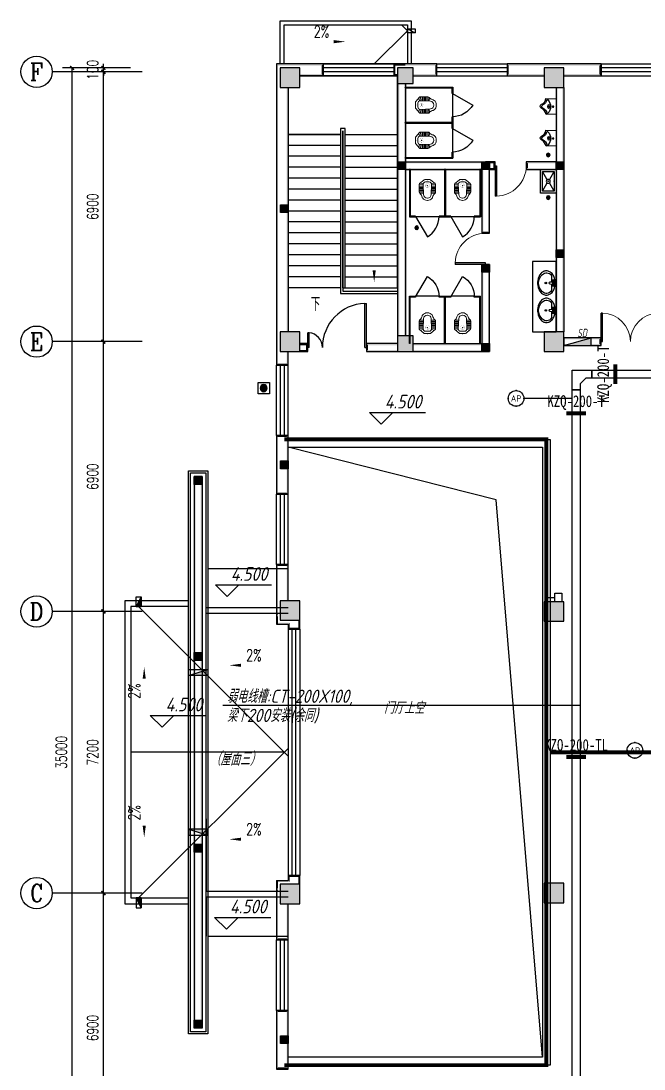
# Model space of a CAD drawing. Extents: x 1252172 to 1336272, y -987752 to -826269.
# Drawn here: x 1272596 to 1288528, y -965003 to -938203 of the extents above; entities that cross this region are included whole.
import ezdxf
from ezdxf.enums import TextEntityAlignment as Align

# ---------------------------------------------------------------- set-up
doc = ezdxf.new("R2010")
doc.units = 0
doc.header["$LTSCALE"] = 1000
doc.header["$PDSIZE"] = 50
doc.linetypes.add('DASH', pattern=[0.35, 0.25, -0.1])
for name, color, linetype in [('0-标注', 3, 'Continuous'), ('0-风口', 4, 'Continuous'), ('1-建筑底图', 8, 'Continuous'), ('AXIS_TEXT', 7, 'Continuous'), ('CABLETRAY_DIM', 3, 'Continuous'), ('CABLETRAY_PDS', 4, 'Continuous'), ('EQUIP-通讯', 3, 'Continuous'), ('gz', 6, 'Continuous'), ('LATRINE', 251, 'Continuous'), ('M-DIM_LEAD', 3, 'Continuous'), ('P-FLDR', 7, 'Continuous'), ('PUB_TEXT', 7, 'Continuous'), ('WINDOW', 5, 'Continuous'), ('WIRE-安防', 4, 'Continuous'), ('抗震支吊架', 2, 'Continuous'), ('防火分区', 255, 'Continuous')]:
    doc.layers.add(name, color=color, linetype=linetype)
doc.layers.add('LVTRY', color=251, linetype='Continuous', lineweight=9)
doc.styles.add('2SD', font='gbeitc.shx', dxfattribs={"width": 0.2, "bigfont": 'gbcbig.shx'})
doc.styles.add('_TCH_AXIS', font='COMPLEX', dxfattribs={"bigfont": 'GBCBIG'})
doc.styles.add('_TCH_DIM', font='SIMPLEX', dxfattribs={"bigfont": 'GBCBIG'})
doc.styles.add('_TEL_ATTDEF', font='GBENOR', dxfattribs={"width": 0.8, "height": 3, "bigfont": 'GBCBIG'})
doc.styles.add('_TEL_DIM', font='SIMPLEX', dxfattribs={"width": 0.8, "height": 3.5, "bigfont": 'HZTXT'})
doc.styles.add('A_DIM', font='SIMPLEX', dxfattribs={"width": 0.7, "bigfont": 'HZ'})
doc.styles.add('A_DIM_T3', font='SIMPLEX', dxfattribs={"width": 0.7, "bigfont": 'HZ'})
doc.styles.add('COMPLEX', font='COMPLEX')
doc.styles.add('kzcad', font='', dxfattribs={"width": 0.8})
doc.styles.get("Standard").update_dxf_attribs({"font": 'gbeitc.shx', "bigfont": 'gbcbig.shx'})
doc.styles.get('kzcad').set_extended_font_data('SimSun')
doc.linetypes.add('JIEDI', pattern='A,1.25,-0.25,0.25,-0.25,0.625,["/",Standard,S=0.6,R=0,X=0,Y=-0.3],0.625,-0.25,0.25,-0.25', length=4)
doc.dimstyles.new('_TCH_ARCH&&100', dxfattribs={"dimtxt": 280, "dimasz": 100, "dimexe": 250, "dimexo": 300, "dimgap": 135, "dimtad": 1, "dimdec": 0, "dimzin": 0, "dimdsep": 46, "dimtxsty": 'A_DIM_T3', "dimblk": 'ARCHTICK', "dimcen": 0.09, "dimclrt": 7, "dimazin": 2, "dimtfac": 1, "dimtdec": 0, "dimtix": 1, "dimtmove": 2, "dimatfit": 3, "dimfxl": 150, "dimtolj": 1, "dimtzin": 0, "dimarcsym": 0})

# ---------------------------------------------------------------- blocks, each defined once
blk = doc.blocks.new('$equip$00003217')
at = {"const_width": 0.05}
blk.add_lwpolyline([(0, 0.5, -1), (0, -0.5, -1), (0, 0.5, 0.021884)], format="xyb", dxfattribs=at)
blk.add_circle((0, 0), 0.5)
for p in [(-0.5, 0), (0, 0.5), (0.5, 0), (0, -0.5)]:
    blk.add_point(p)
at = {"color": 7, "style": '_TEL_ATTDEF'}
blk.add_attdef('$TEXT$', text='', height=0.4, dxfattribs=at).set_placement((0, 0), align=Align.MIDDLE_CENTER)
at = {"color": 7, "style": '_TEL_DIM', "flags": 1}
for tag in ['A', 'REMARK']:
    blk.add_attdef(tag, text='', height=0.00002, dxfattribs=at).set_placement((0, 0), align=Align.MIDDLE_CENTER)
blk = doc.blocks.new('$DorLib2D$00000228')
at = {"color": 0}
blk.add_line((0.5, 0), (0, 0.866), dxfattribs=at)
blk.add_arc((0.5, 0), 1, 120, 180, dxfattribs=at)
blk = doc.blocks.new('$lvtry$00000204')
at = {"color": 0}
for p, q in [((-109, -134, 0), (-210, -128, 0)), ((-107, -166, 0), (-210, -166, 0)), ((-106, -197, 0), (-210, -197, 0)), ((-104, -227, 0), (-210, -227, 0)), ((-103, -258, 0), (-210, -258, 0)), ((-106, -103, 0), (-182, -88, 0)), ((-109, -124, 0), (-97, -382, 0)), ((48, -60, 0), (-48, -60, 0)), ((97, -382, 0), (109, -124, 0)), ((103, -258, 0), (210, -258, 0)), ((104, -227, 0), (210, -227, 0)), ((106, -103, 0), (182, -88, 0)), ((106, -197, 0), (210, -197, 0)), ((107, -166, 0), (210, -166, 0)), ((109, -134, 0), (210, -128, 0)), ((-101, -289, 0), (-210, -289, 0)), ((-100, -320, 0), (-210, -320, 0)), ((-191, -354, 0), (-99, -345, 0)), ((-4, -470, 0), (4, -470, 0)), ((191, -354, 0), (99, -345, 0)), ((100, -320, 0), (210, -320, 0)), ((101, -289, 0), (210, -289, 0))]:
    blk.add_line(p, q, dxfattribs=at)
at = {"color": 0, "elevation": 0}
blk.add_lwpolyline([(184, -360, -0.046574), (191, -354, 0.248797), (210, -318), (210, -128, 0.218491), (198, -101), (90, -9, 0.179479), (67, 0), (-67, 0, 0.179479), (-90, -9), (-198, -101, 0.218491), (-210, -128), (-210, -318, 0.248797), (-191, -354, -0.046574), (-184, -360, -0.139709), (-135, -448, 0.12003), (-120, -477, 0.218108), (-4, -530), (4, -530, 0.218108), (120, -477, 0.12003), (135, -448, -0.139709)], format="xyb", close=True, dxfattribs=at)
at = {"color": 0, "const_width": 3, "elevation": 0}
blk.add_lwpolyline([(49, -153, 1), (-49, -153, 1)], format="xyb", close=True, dxfattribs=at)
at = {"color": 0}
for centre, radius, start, end in [((-48, -121, 0), 61, 90, 182.693), ((48, -121, 0), 61, 357.307, 90), ((-4, -377, 0), 92.8, 182.693, 270), ((4, -377, 0), 92.8, 270, 357.307)]:
    blk.add_arc(centre, radius, start, end, dxfattribs=at)
for p in [(0, 0), (0, -153, 0)]:
    blk.add_point(p, dxfattribs=at)
blk = doc.blocks.new('a es')
at = {"layer": 'LATRINE'}
for p, q in [((133985, -20934), (133985, -21094)), ((135195, -20934), (133985, -20934)), ((133985, -21094), (134005, -21094)), ((134005, -21094), (134005, -20954)), ((135195, -20954), (134005, -20954)), ((135195, -20954), (135195, -20934)), ((134005, -21694), (133985, -21694)), ((133985, -21694), (133985, -21854)), ((134005, -21834), (134005, -21694)), ((135195, -21854), (133985, -21854)), ((135195, -21834), (134005, -21834)), ((135195, -21854), (135195, -21834))]:
    blk.add_line(p, q, dxfattribs=at)
at = {"layer": 'WINDOW'}
blk.add_line((133985, -21694), (133985, -21094), dxfattribs=at)
at = {"layer": 'LVTRY', "yscale": -1, "rotation": 89.99999999999999}
blk.add_blockref('$lvtry$00000204', (134938, -21394, 0), dxfattribs=at)
at = {"layer": 'WINDOW', "xscale": 600, "yscale": 600, "zscale": 600, "rotation": 90}
blk.add_blockref('$DorLib2D$00000228', (133995, -21394), dxfattribs=at)
blk = doc.blocks.new('A$C2CDD3BEF')
at = {"layer": '防火分区'}
h = blk.add_hatch(color=6, dxfattribs=at)
h.dxf.hatch_style = 1
edge = h.paths.add_edge_path()
edge.add_arc((460, 446), 282, 0, 360)
at = {"layer": '防火分区', "color": 6}
blk.add_lwpolyline([(0, 0), (900, 0), (900, 900), (0, 900)], close=True, dxfattribs=at)
blk.add_circle((460, 446), 282, dxfattribs=at)
blk = doc.blocks.new('A$Cd2bfc5c2')
at = {"layer": '0-标注', "linetype": 'DASH', "const_width": 100}
for points in [[(0, -25400), (6700, -25400), (6700, -9400), (0, -9400)], [(20950, -16894), (23900, -16894)], [(6800, -17400), (9900, -17400)]]:
    blk.add_lwpolyline(points, dxfattribs=at)
at = {"layer": '0-风口'}
for points in [[(6921, -13335), (7101, -13335), (7101, -13550), (6921, -13550)], [(23685, -16650), (23685, -16470), (23900, -16470), (23900, -16650)], [(9685, -17156), (9685, -16976), (9900, -16976), (9900, -17156)]]:
    blk.add_lwpolyline(points, close=True, dxfattribs=at)
for points in [[(6706, -13443), (6920, -13443)], [(23793, -16864), (23793, -16651)], [(9793, -17371), (9793, -17157)]]:
    blk.add_lwpolyline(points, dxfattribs=at)
at = {"layer": 'M-DIM_LEAD', "const_width": 1.33}
for points in [[(7011, -13336, 1), (7010, -13335, 1)], [(23686, -16469, 1), (23685, -16470, 1)], [(9685, -16975, 1), (9686, -16976, 1)], [(23343, -16890, 1), (23344, -16890, 1)]]:
    blk.add_lwpolyline(points, format="xyb", close=True, dxfattribs=at)
blk = doc.blocks.new('20220110.20364567')
at = {"layer": 'gz', "ltscale": 0.5}
blk.add_lwpolyline([(4446445, 2233675), (4446645, 2233675), (4446645, 2233875), (4446445, 2233875)], close=True, dxfattribs=at)
blk.add_solid([(4446445, 2233875), (4446645, 2233875), (4446445, 2233675), (4446645, 2233675)], dxfattribs=at)
blk = doc.blocks.new('$TwtSys$00000141')
for p, q in [((-94, 8), (-10, 92)), ((-94, 8), (-10, 92)), ((-87, -35), (35, 87)), ((-87, -35), (35, 87)), ((-66, -66), (66, 66)), ((-66, -66), (66, 66)), ((-32, -87), (88, 33)), ((-32, -87), (88, 33)), ((11, -92), (92, -11)), ((11, -92), (92, -11))]:
    blk.add_line(p, q)
blk.add_circle((0, 0), 94)
blk.add_circle((0, 0), 94)
blk = doc.blocks.new('A$C110f4f7a')
at = {"layer": 'P-FLDR', "xscale": 0.5, "yscale": -0.5, "zscale": 0.5}
for p in [(6750, -2127), (6750, -3216), (3387, -3988)]:
    blk.add_blockref('$TwtSys$00000141', p, dxfattribs=at)
blk = doc.blocks.new('$TWTSYS$00000508')
for p, q in [((-0.5, 0.5), (-0.5, -0.5)), ((-0.5, -0.5), (0.5, 0.5)), ((0.5, 0.5), (-0.5, 0.5)), ((0.5, -0.5), (0.5, 0.5)), ((-0.5, -0.5), (0.5, -0.5))]:
    blk.add_line(p, q)
blk.add_solid([(0.5, -0.5), (0.5, 0.5), (-0.5, -0.5)])
at = {"layer": 'PUB_TEXT', "style": '2SD', "width": 0.2}
blk.add_text('SD', height=1.0579, dxfattribs=at).set_placement((-0.01, 0.584))
blk = doc.blocks.new('_ArchTick')
at = {"color": 0, "linetype": 'ByBlock', "const_width": 0.4}
blk.add_lwpolyline([(-0.5, -0.5), (0.5, 0.5)], dxfattribs=at)
blk = doc.blocks.new('*D217')
at = {"layer": '1-建筑底图', "color": 0, "lineweight": -2, "transparency": 16777216}
for p, q in [((1083066, -940010), (1081324, -940010)), ((1081574, -975010), (1081574, -940010)), ((1083066, -975010), (1081324, -975010))]:
    blk.add_line(p, q, dxfattribs=at)
at = {"layer": 'Defpoints', "color": 0}
for p in [(1081574, -940010), (1083366, -940010), (1083366, -975010)]:
    blk.add_point(p, dxfattribs=at)
at = {"layer": '1-建筑底图', "color": 0, "lineweight": -2, "transparency": 16777216, "xscale": 100, "yscale": 100, "zscale": 100}
for p, rotation in [((1081574, -940010), 90), ((1081574, -975010), 270)]:
    blk.add_blockref('_ArchTick', p, dxfattribs=dict(at, rotation=rotation))
at = {"layer": '1-建筑底图', "color": 7, "transparency": 16777216, "insert": (1081299, -957510), "char_height": 280, "attachment_point": 5, "rotation": 90, "style": 'A_DIM_T3'}
blk.add_mtext('\\A1;35000', dxfattribs=at)
blk = doc.blocks.new('*D220')
at = {"layer": '1-建筑底图', "color": 0, "lineweight": -2, "transparency": 16777216}
for p, q in [((1083066, -961110), (1082124, -961110)), ((1082374, -968010), (1082374, -961110)), ((1083066, -968010), (1082124, -968010))]:
    blk.add_line(p, q, dxfattribs=at)
at = {"layer": 'Defpoints', "color": 0}
for p in [(1082374, -961110), (1083366, -961110), (1083366, -968010)]:
    blk.add_point(p, dxfattribs=at)
at = {"layer": '1-建筑底图', "color": 0, "lineweight": -2, "transparency": 16777216, "xscale": 100, "yscale": 100, "zscale": 100}
for p, rotation in [((1082374, -961110), 90), ((1082374, -968010), 270)]:
    blk.add_blockref('_ArchTick', p, dxfattribs=dict(at, rotation=rotation))
at = {"layer": '1-建筑底图', "color": 7, "transparency": 16777216, "insert": (1082099, -964560), "char_height": 280, "attachment_point": 5, "rotation": 90, "style": 'A_DIM_T3'}
blk.add_mtext('\\A1;6900', dxfattribs=at)
blk = doc.blocks.new('*D221')
at = {"layer": '1-建筑底图', "color": 0, "lineweight": -2, "transparency": 16777216}
for p, q in [((1083066, -953910), (1082124, -953910)), ((1082374, -961110), (1082374, -953910)), ((1083066, -961110), (1082124, -961110))]:
    blk.add_line(p, q, dxfattribs=at)
at = {"layer": 'Defpoints', "color": 0}
for p in [(1082374, -953910), (1083366, -953910), (1083366, -961110)]:
    blk.add_point(p, dxfattribs=at)
at = {"layer": '1-建筑底图', "color": 0, "lineweight": -2, "transparency": 16777216, "xscale": 100, "yscale": 100, "zscale": 100}
for p, rotation in [((1082374, -953910), 90), ((1082374, -961110), 270)]:
    blk.add_blockref('_ArchTick', p, dxfattribs=dict(at, rotation=rotation))
at = {"layer": '1-建筑底图', "color": 7, "transparency": 16777216, "insert": (1082099, -957510), "char_height": 280, "attachment_point": 5, "rotation": 90, "style": 'A_DIM_T3'}
blk.add_mtext('\\A1;7200', dxfattribs=at)
blk = doc.blocks.new('*D222')
at = {"layer": '1-建筑底图', "color": 0, "lineweight": -2, "transparency": 16777216}
for p, q in [((1083066, -947010), (1082124, -947010)), ((1082374, -953910), (1082374, -947010)), ((1083066, -953910), (1082124, -953910))]:
    blk.add_line(p, q, dxfattribs=at)
at = {"layer": 'Defpoints', "color": 0}
for p in [(1082374, -947010), (1083366, -947010), (1083366, -953910)]:
    blk.add_point(p, dxfattribs=at)
at = {"layer": '1-建筑底图', "color": 0, "lineweight": -2, "transparency": 16777216, "xscale": 100, "yscale": 100, "zscale": 100}
for p, rotation in [((1082374, -947010), 90), ((1082374, -953910), 270)]:
    blk.add_blockref('_ArchTick', p, dxfattribs=dict(at, rotation=rotation))
at = {"layer": '1-建筑底图', "color": 7, "transparency": 16777216, "insert": (1082099, -950460), "char_height": 280, "attachment_point": 5, "rotation": 90, "style": 'A_DIM_T3'}
blk.add_mtext('\\A1;6900', dxfattribs=at)
blk = doc.blocks.new('*D223')
at = {"layer": '1-建筑底图', "color": 0, "lineweight": -2, "transparency": 16777216}
for p, q in [((1083066, -940110), (1082124, -940110)), ((1082374, -947010), (1082374, -940110)), ((1083066, -947010), (1082124, -947010))]:
    blk.add_line(p, q, dxfattribs=at)
at = {"layer": 'Defpoints', "color": 0}
for p in [(1082374, -940110), (1083366, -940110), (1083366, -947010)]:
    blk.add_point(p, dxfattribs=at)
at = {"layer": '1-建筑底图', "color": 0, "lineweight": -2, "transparency": 16777216, "xscale": 100, "yscale": 100, "zscale": 100}
for p, rotation in [((1082374, -940110), 90), ((1082374, -947010), 270)]:
    blk.add_blockref('_ArchTick', p, dxfattribs=dict(at, rotation=rotation))
at = {"layer": '1-建筑底图', "color": 7, "transparency": 16777216, "insert": (1082099, -943560), "char_height": 280, "attachment_point": 5, "rotation": 90, "style": 'A_DIM_T3'}
blk.add_mtext('\\A1;6900', dxfattribs=at)
blk = doc.blocks.new('*D224')
at = {"layer": '1-建筑底图', "color": 0, "lineweight": -2, "transparency": 16777216}
for p, q in [((1083066, -940010), (1082124, -940010)), ((1083066, -940110), (1082124, -940110)), ((1082374, -940010), (1082374, -939910)), ((1082374, -940110), (1082374, -940010)), ((1082374, -940110), (1082374, -940210))]:
    blk.add_line(p, q, dxfattribs=at)
at = {"layer": 'Defpoints', "color": 0}
for p in [(1082374, -940010), (1083366, -940010), (1083366, -940110)]:
    blk.add_point(p, dxfattribs=at)
at = {"layer": '1-建筑底图', "color": 0, "lineweight": -2, "transparency": 16777216, "xscale": 100, "yscale": 100, "zscale": 100}
for p, rotation in [((1082374, -940010), 270), ((1082374, -940110), 90)]:
    blk.add_blockref('_ArchTick', p, dxfattribs=dict(at, rotation=rotation))
at = {"layer": '1-建筑底图', "color": 7, "transparency": 16777216, "insert": (1082099, -940060), "char_height": 280, "attachment_point": 5, "rotation": 90, "style": 'A_DIM_T3'}
blk.add_mtext('\\A1;100', dxfattribs=at)
blk = doc.blocks.new('$DorLib2D$00000225')
at = {"color": 0}
for p, q in [((0.475, -0.001), (0.475, 0.752)), ((0.475, 0.752), (0.5, 0.752)), ((0.5, -0.001), (0.5, 0.752)), ((-0.5, 0), (-0.5, 0.252)), ((-0.475, 0.252), (-0.5, 0.252)), ((-0.475, 0), (-0.475, 0.252)), ((-0.475, 0), (-0.5, 0)), ((0.475, -0.001), (0.5, -0.001))]:
    blk.add_line(p, q, dxfattribs=at)
for centre, radius, start, end in [((0.505, -0.002), 0.755, 92.2493, 179.7238), ((-0.501, 0.003), 0.251, 359.7899, 84.0974)]:
    blk.add_arc(centre, radius, start, end, dxfattribs=at)
blk = doc.blocks.new('$DorLib2D$00000001')
for p, q in [((0.45, 0.975), (0.5, 0.975)), ((0.45, 0), (0.45, 0.975)), ((0.5, 0), (0.5, 0.975)), ((0.5, 0), (0.45, 0))]:
    blk.add_line(p, q)
at = {"lineweight": 13}
blk.add_arc((0.475, 0), 0.975, 91.4693, 180, dxfattribs=at)
blk = doc.blocks.new('$WINLIB2D$00000001')
at = {"color": 0}
for points in [[(-0.5, 0.5), (-0.5, -0.5)], [(-0.5, 0.5), (0.5, 0.5)], [(0.5, -0.5), (0.5, 0.5)], [(0.5, 0.1667), (-0.5, 0.1667)], [(0.5, -0.1667), (-0.5, -0.1667)], [(-0.5, -0.5), (0.5, -0.5)]]:
    blk.add_lwpolyline(points, dxfattribs=at)
blk = doc.blocks.new('$lvtry$00000191')
at = {"color": 0}
for p, q in [((-250, -100, 0), (-39, -219, 0)), ((39, -219, 0), (250, -100, 0)), ((-250, -400, 0), (-39, -281, 0)), ((39, -281, 0), (250, -400, 0))]:
    blk.add_line(p, q, dxfattribs=at)
at = {"color": 0, "elevation": 0}
for points in [[(300, -450), (300, -50), (-300, -50), (-300, -450)], [(250, -400), (250, -100), (-250, -100), (-250, -400)]]:
    blk.add_lwpolyline(points, close=True, dxfattribs=at)
at = {"color": 0}
blk.add_circle((0, -250, 0), 50, dxfattribs=at)
for p in [(0, -100, 0), (0, -250, 0)]:
    blk.add_point(p, dxfattribs=at)
blk = doc.blocks.new('$lvtry$00000196')
at = {"color": 0}
for points in [[(219, -385, 0.106486), (289, -308, 0.130324), (310, -225, 0.130324), (289, -143, 0.106486), (219, -66, 0.084172), (123, -18, 0.073176), (0, 0, 0.073176), (-123, -18, 0.084172), (-219, -66, 0.106486), (-289, -143, 0.130324), (-310, -225, 0.130324), (-289, -308, 0.106486), (-219, -385, 0.084172), (-123, -433, 0.073176), (0, -451, 0.073176), (123, -433, 0.084172)], [(-22, -44), (-17, -142, 1), (21, -142), (26, -44, 0.493794)]]:
    blk.add_lwpolyline(points, format="xyb", close=True, dxfattribs=at)
for points in [[(-218, -329, -0.467303), (-199, -103, -0.154885), (-179, -96), (-17, -96, -0.154885)], [(21, -96), (183, -96, -0.154885), (203, -103, -0.467303), (222, -329, -0.210278), (2, -430, -0.210278), (-218, -329, -0.467303)]]:
    blk.add_lwpolyline(points, format="xyb", dxfattribs=at)
for points in [[(-52, -25), (56, -25)], [(-52, -78), (-20, -78)], [(24, -78), (56, -78)]]:
    blk.add_lwpolyline(points, dxfattribs=at)
for centre, radius in [((-52, -52), 19.4), ((-52, -52), 12.6), ((2, -241), 19.7), ((2, -241), 14.7), ((56, -52), 19.4), ((56, -52), 12.6)]:
    blk.add_circle(centre, radius, dxfattribs=at)
for centre, start, end in [((-52, -52), 90, 270), ((56, -52), 270, 90)]:
    blk.add_arc(centre, 26.5, start, end, dxfattribs=at)
for p in [(2, -62), (2, -241)]:
    blk.add_point(p, dxfattribs=at)
blk = doc.blocks.new('$lvtry$00000226')
at = {"color": 0}
blk.add_line((-181, -234), (-181, -234), dxfattribs=at)
blk.add_lwpolyline([(53, -374, -0.307493), (205, -257), (195, 0), (-195, 0), (-205, -256, -0.265776), (-54, -366, 0.591279)], format="xyb", close=True, dxfattribs=at)
for centre, radius in [((-1, -182), 40.3), ((-6, -75), 15.8)]:
    blk.add_circle(centre, radius, dxfattribs=at)
for centre, radius, start, end in [((-161, -223), 22.7, 134.5857, 206.4573), ((-200, -412), 179, 22.2984, 83.8043), ((-5, -382), 245, 45.4143, 134.5857), ((199, -407), 174, 100.5676, 157.7034), ((153, -222), 20.3, 314.5857, 45.4143), ((1, -326), 39.6, 206.4354, 337.7034)]:
    blk.add_arc(centre, radius, start, end, dxfattribs=at)
for p in [(-6, -75), (-1, -182)]:
    blk.add_point(p, dxfattribs=at)
blk = doc.blocks.new('_AXISO')
blk.add_circle((0, 0), 0.5)
at = {"layer": 'AXIS_TEXT', "style": 'COMPLEX', "width": 1.041667}
blk.add_attdef('A', text='', height=0.56, dxfattribs=at).set_placement((-0.25, -0.28), (0.25, -0.28), align=Align.FIT)
blk = doc.blocks.new('$DorLib2D$00000002')
for p, q in [((-0.5, 0), (-0.5, 0.4875)), ((-0.475, 0.4875), (-0.5, 0.4875)), ((-0.475, 0), (-0.475, 0.4875)), ((0.475, 0), (0.475, 0.4875)), ((0.475, 0.4875), (0.5, 0.4875)), ((0.5, 0), (0.5, 0.4875)), ((-0.5, 0), (-0.475, 0)), ((0.5, 0), (0.475, 0))]:
    blk.add_line(p, q)
at = {"lineweight": 13}
for centre, start, end in [((-0.4875, 0), 0, 88.53072), ((0.4875, 0), 91.46928, 180)]:
    blk.add_arc(centre, 0.4875, start, end, dxfattribs=at)
blk = doc.blocks.new('1-2层建筑底图')
at = {"layer": '1-建筑底图'}
for points in [[(1087997.5, -939910), (1086797.5, -939910), (1086837.5, -939950), (1087957.5, -939950)], [(1086797.5, -939910), (1086797.5, -947010), (1086837.5, -947010), (1086837.5, -939950)], [(1087397.5, -940510), (1087397.5, -940010), (1086897.5, -940010), (1086897.5, -940510)], [(1087397.5, -940010), (1086897.5, -940010), (1086937.5, -940050), (1087357.5, -940050)], [(1086897.5, -940010), (1086897.5, -940510), (1086937.5, -940470), (1086937.5, -940050)], [(1087397.5, -940510), (1087397.5, -940010), (1087357.5, -940050), (1087357.5, -940470)], [(1087997.5, -940210), (1087997.5, -939910), (1087957.5, -939950), (1087957.5, -940170)], [(1090097.5, -939910), (1089797.5, -939910), (1089837.5, -939950), (1090097.5, -939950)], [(1089797.5, -939910), (1089797.5, -940210), (1089837.5, -940170), (1089837.5, -939950)], [(1090297.5, -940410), (1090297.5, -940010), (1089897.5, -940010), (1089897.5, -940410)], [(1090297.5, -940010), (1089897.5, -940010), (1089937.5, -940050), (1090257.5, -940050)], [(1089897.5, -940010), (1089897.5, -940410), (1089937.5, -940370), (1089937.5, -940050)], [(1090897.5, -939910), (1090097.5, -939910), (1090097.5, -939950), (1090857.5, -939950)], [(1090297.5, -940410), (1090297.5, -940010), (1090257.5, -940050), (1090257.5, -940370)], [(1090897.5, -940210), (1090897.5, -939910), (1090857.5, -939950), (1090857.5, -940170)], [(1094072.5, -939910), (1092697.5, -939910), (1092737.5, -939950), (1094072.5, -939950)], [(1092697.5, -939910), (1092697.5, -940210), (1092737.5, -940170), (1092737.5, -939950)], [(1094147.5, -940510), (1094147.5, -940010), (1093647.5, -940010), (1093647.5, -940510)], [(1094147.5, -940010), (1093647.5, -940010), (1093687.5, -940050), (1094107.5, -940050)], [(1093647.5, -940010), (1093647.5, -940510), (1093687.5, -940470), (1093687.5, -940050)], [(1095097.5, -939910), (1094072.5, -939910), (1094072.5, -939950), (1095057.5, -939950)], [(1094147.5, -940510), (1094147.5, -940010), (1094107.5, -940050), (1094107.5, -940470)], [(1095097.5, -940210), (1095097.5, -939910), (1095057.5, -939950), (1095057.5, -940170)], [(1087397.5, -940170), (1087397.5, -940210), (1087997.5, -940210), (1087957.5, -940170)], [(1089897.5, -940210), (1089897.5, -940170), (1089837.5, -940170), (1089797.5, -940210)], [(1089897.5, -940410), (1090297.5, -940410), (1090257.5, -940370), (1089937.5, -940370)], [(1089937.5, -940410), (1089897.5, -940410), (1089897.5, -942510), (1089937.5, -942510)], [(1090097.5, -940410), (1090057.5, -940410), (1090057.5, -942450), (1090097.5, -942410)], [(1090297.5, -940170), (1090297.5, -940210), (1090897.5, -940210), (1090857.5, -940170)], [(1093647.5, -940210), (1093647.5, -940170), (1092737.5, -940170), (1092697.5, -940210)], [(1094147.5, -940170), (1094147.5, -940210), (1095097.5, -940210), (1095057.5, -940170)], [(1086897.5, -940510), (1087397.5, -940510), (1087357.5, -940470), (1086937.5, -940470)], [(1087057.5, -946760), (1087097.5, -946760), (1087097.5, -940510), (1087057.5, -940510)], [(1093647.5, -940510), (1094147.5, -940510), (1094107.5, -940470), (1093687.5, -940470)], [(1093987.5, -940510), (1093947.5, -940510), (1093947.5, -942410), (1093987.5, -942450)], [(1094147.5, -940510), (1094107.5, -940510), (1094107.5, -942510), (1094147.5, -942510)], [(1089897.5, -946860), (1089937.5, -946860), (1089937.5, -942510), (1089897.5, -942510)], [(1090097.5, -942410), (1092147.5, -942410), (1092147.5, -942450), (1090057.5, -942450)], [(1092387.4, -942410), (1092147.5, -942410), (1092147.5, -942450), (1092347.4, -942450)], [(1092387.4, -942610), (1092387.4, -942410), (1092347.4, -942450), (1092347.4, -942570)], [(1093947.5, -942410), (1093187.4, -942410), (1093227.4, -942450), (1093987.5, -942450)], [(1093187.4, -942410), (1093187.4, -942610), (1093227.4, -942570), (1093227.4, -942450)], [(1094107.5, -946760), (1094147.5, -946760), (1094147.5, -942510), (1094107.5, -942510)], [(1090057.5, -946860), (1090097.5, -946860), (1090097.5, -942610), (1090057.5, -942570)], [(1090097.5, -942610), (1092047.5, -942610), (1092087.5, -942570), (1090057.5, -942570)], [(1092047.5, -942610), (1092047.5, -944235.5), (1092087.5, -944195.5), (1092087.5, -942570)], [(1092247.5, -944235.5), (1092247.5, -942610), (1092207.5, -942570), (1092207.5, -944195.5)], [(1092247.5, -942610), (1092387.4, -942610), (1092347.4, -942570), (1092207.5, -942570)], [(1093187.4, -942610), (1093947.5, -942610), (1093987.5, -942570), (1093227.4, -942570)], [(1093947.5, -946760), (1093987.5, -946760), (1093987.5, -942570), (1093947.5, -942610)], [(1092047.5, -944235.5), (1092247.5, -944235.5), (1092207.5, -944195.5), (1092087.5, -944195.5)], [(1092247.5, -945035.5), (1092047.5, -945035.5), (1092087.5, -945075.5), (1092207.5, -945075.5)], [(1092047.5, -945035.5), (1092047.5, -947060), (1092087.5, -947100), (1092087.5, -945075.5)], [(1092247.5, -947260), (1092247.5, -945035.5), (1092207.5, -945075.5), (1092207.5, -947220)], [(1087397.5, -947260), (1087397.5, -946760), (1086897.5, -946760), (1086897.5, -947260)], [(1087397.5, -946760), (1086897.5, -946760), (1086937.5, -946800), (1087357.5, -946800)], [(1086897.5, -946760), (1086897.5, -947260), (1086937.5, -947220), (1086937.5, -946800)], [(1087397.5, -947260), (1087397.5, -946760), (1087357.5, -946800), (1087357.5, -947220)], [(1094147.5, -947260), (1094147.5, -946760), (1093647.5, -946760), (1093647.5, -947260)], [(1094147.5, -946760), (1093647.5, -946760), (1093687.5, -946800), (1094107.5, -946800)], [(1093647.5, -946760), (1093647.5, -947260), (1093687.5, -947220), (1093687.5, -946800)], [(1094147.5, -947260), (1094147.5, -946760), (1094107.5, -946800), (1094107.5, -947220)], [(1086797.5, -947010), (1086797.5, -947610), (1086837.5, -947570), (1086837.5, -947010)], [(1087397.5, -947060), (1087397.5, -947100), (1087557.5, -947100), (1087597.5, -947060)], [(1087597.5, -947260), (1087597.5, -947060), (1087557.5, -947100), (1087557.5, -947220)], [(1089897.5, -947100), (1089897.5, -947060), (1089097.5, -947060), (1089137.5, -947100)], [(1089097.5, -947060), (1089097.5, -947260), (1089137.5, -947220), (1089137.5, -947100)], [(1090297.5, -947260), (1090297.5, -946860), (1089897.5, -946860), (1089897.5, -947260)], [(1090297.5, -946860), (1089897.5, -946860), (1089937.5, -946900), (1090257.5, -946900)], [(1089897.5, -946860), (1089897.5, -947260), (1089937.5, -947220), (1089937.5, -946900)], [(1090297.5, -947260), (1090297.5, -946860), (1090257.5, -946900), (1090257.5, -947220)], [(1090297.5, -947060), (1090297.5, -947100), (1092087.5, -947100), (1092047.5, -947060)], [(1095097.5, -946910), (1094147.5, -946910), (1094172.2, -946950), (1095057.5, -946950)], [(1094147.5, -946910), (1094147.5, -946999.4), (1094172.2, -946950)], [(1094147.5, -947070), (1094147.5, -947110), (1095097.5, -947110), (1095057.5, -947070)], [(1095097.5, -947110), (1095097.5, -946910), (1095057.5, -946950), (1095057.5, -947070)], [(1086897.5, -947260), (1087397.5, -947260), (1087357.5, -947220), (1086937.5, -947220)], [(1087097.5, -947260), (1087057.5, -947260), (1087057.5, -947570), (1087097.5, -947610)], [(1087397.5, -947220), (1087397.5, -947260), (1087597.5, -947260), (1087557.5, -947220)], [(1089897.5, -947260), (1089897.5, -947220), (1089137.5, -947220), (1089097.5, -947260)], [(1089897.5, -947260), (1090297.5, -947260), (1090257.5, -947220), (1089937.5, -947220)], [(1090297.5, -947220), (1090297.5, -947260), (1092247.5, -947260), (1092207.5, -947220)], [(1093647.5, -947260), (1094147.5, -947260), (1094107.5, -947220), (1093687.5, -947220)], [(1086797.5, -947610), (1087097.5, -947610), (1087057.5, -947570), (1086837.5, -947570)], [(1086797.5, -949410), (1086797.5, -950910), (1086837.5, -950870), (1086837.5, -949450)], [(1087097.5, -949410), (1086797.5, -949410), (1086837.5, -949450), (1087057.5, -949450)], [(1087097.5, -950910), (1087097.5, -949410), (1087057.5, -949450), (1087057.5, -950870)], [(1084697, -950460), (1084697, -964560), (1084737, -964560), (1084737, -950460)], [(1084897, -950460), (1084697, -950460), (1084697, -950500), (1084897, -950500)], [(1084897, -950460), (1084897, -964560), (1084857, -964560), (1084857, -950460)], [(1086797.5, -950910), (1087097.5, -950910), (1087057.5, -950870), (1086837.5, -950870)], [(1087097.5, -952710), (1086797.5, -952710), (1086837.5, -952750), (1087057.5, -952750)], [(1086797.5, -952710), (1086797.5, -954035), (1086837.5, -954035), (1086837.5, -952750)], [(1087057.5, -953635), (1087097.5, -953635), (1087097.5, -952710), (1087057.5, -952750)], [(1087397.5, -954135), (1087397.5, -953635), (1086897.5, -953635), (1086897.5, -954135)], [(1087397.5, -953635), (1086897.5, -953635), (1086937.5, -953675), (1087357.5, -953675)], [(1086897.5, -953635), (1086897.5, -954135), (1086937.5, -954095), (1086937.5, -953675)], [(1087397.5, -954135), (1087397.5, -953635), (1087357.5, -953675), (1087357.5, -954095)], [(1094147.5, -954160), (1094147.5, -953660), (1093647.5, -953660), (1093647.5, -954160)], [(1094147.5, -953660), (1093647.5, -953660), (1093687.5, -953700), (1094107.5, -953700)], [(1093647.5, -953660), (1093647.5, -954160), (1093687.5, -954120), (1093687.5, -953700)], [(1094147.5, -954160), (1094147.5, -953660), (1094107.5, -953700), (1094107.5, -954120)], [(1086797.5, -954035), (1086837.5, -953975), (1086797.5, -953975)], [(1086797.5, -954035), (1086797.5, -954235), (1086837.5, -954235), (1086837.5, -954035)], [(1086797.5, -954235), (1087097.5, -954235), (1087137.5, -954195), (1086797.5, -954195)], [(1086897.5, -954135), (1087397.5, -954135), (1087357.5, -954095), (1086937.5, -954095)], [(1087097.5, -954235), (1087097.5, -954360), (1087137.5, -954320), (1087137.5, -954195)], [(1087097.5, -954360), (1087397.5, -954360), (1087357.5, -954320), (1087137.5, -954320)], [(1087397.5, -954135), (1087357.5, -954135), (1087357.5, -954320), (1087397.5, -954360)], [(1093647.5, -954160), (1094147.5, -954160), (1094107.5, -954120), (1093687.5, -954120)], [(1087397.5, -960660), (1087097.5, -960660), (1087137.5, -960700), (1087357.5, -960700)], [(1087097.5, -960660), (1087097.5, -960785), (1087137.5, -960825), (1087137.5, -960700)], [(1087357.5, -960885), (1087397.5, -960885), (1087397.5, -960660), (1087357.5, -960700)], [(1086797.5, -960785), (1086797.5, -960825), (1087137.5, -960825), (1087097.5, -960785)], [(1086797.5, -960785), (1086797.5, -960985), (1086837.5, -960985), (1086837.5, -960785)], [(1086797.5, -960985), (1086797.5, -962310), (1086837.5, -962270), (1086837.5, -960985)], [(1086797.5, -960985), (1086797.5, -961045), (1086837.5, -961045)], [(1087397.5, -961385), (1087397.5, -960885), (1086897.5, -960885), (1086897.5, -961385)], [(1087397.5, -960885), (1086897.5, -960885), (1086937.5, -960925), (1087357.5, -960925)], [(1086897.5, -960885), (1086897.5, -961385), (1086937.5, -961345), (1086937.5, -960925)], [(1087397.5, -961385), (1087397.5, -960885), (1087357.5, -960925), (1087357.5, -961345)], [(1094147.5, -961360), (1094147.5, -960860), (1093647.5, -960860), (1093647.5, -961360)], [(1094147.5, -960860), (1093647.5, -960860), (1093687.5, -960900), (1094107.5, -960900)], [(1093647.5, -960860), (1093647.5, -961360), (1093687.5, -961320), (1093687.5, -960900)], [(1094147.5, -961360), (1094147.5, -960860), (1094107.5, -960900), (1094107.5, -961320)], [(1086897.5, -961385), (1087397.5, -961385), (1087357.5, -961345), (1086937.5, -961345)], [(1087097.5, -961385), (1087057.5, -961385), (1087057.5, -962270), (1087097.5, -962310)], [(1093647.5, -961360), (1094147.5, -961360), (1094107.5, -961320), (1093687.5, -961320)], [(1086797.5, -962310), (1087097.5, -962310), (1087057.5, -962270), (1086837.5, -962270)], [(1086797.5, -964110), (1086797.5, -965610), (1086837.5, -965570), (1086837.5, -964150)], [(1087097.5, -964110), (1086797.5, -964110), (1086837.5, -964150), (1087057.5, -964150)], [(1087097.5, -965610), (1087097.5, -964110), (1087057.5, -964150), (1087057.5, -965570)], [(1084897, -964560), (1084697, -964560), (1084697, -964520), (1084897, -964520)], [(1086797.5, -965610), (1087097.5, -965610), (1087057.5, -965570), (1086837.5, -965570)]]:
    blk.add_hatch(color=256, dxfattribs=at).paths.add_polyline_path(points)
h = blk.add_hatch(color=256, dxfattribs=at)
h.dxf.hatch_style = 1
h.paths.add_polyline_path([(1083335.4, -953535), (1083209.7, -953785), (1083335.4, -953785)])
h = blk.add_hatch(color=256, dxfattribs=at)
h.dxf.hatch_style = 1
h.paths.add_polyline_path([(1084547, -955544.6), (1085047, -955393.7), (1085047, -955544.6)])
h = blk.add_hatch(color=256, dxfattribs=at)
h.dxf.hatch_style = 1
h.paths.add_polyline_path([(1084547, -959475.2), (1085047, -959626), (1085047, -959475.2)])
h = blk.add_hatch(color=256, dxfattribs=at)
h.dxf.hatch_style = 1
h.paths.add_polyline_path([(1083335.4, -961485), (1083209.7, -961235), (1083335.4, -961235)])
for p, q in [((1090147.5, -939060), (1089297.5, -939910)), ((1089997.5, -938910), (1090147.5, -939060)), ((1083366.4, -940110), (1081066.4, -940110)), ((1087997.5, -939910), (1086797.5, -939910)), ((1086797.5, -939910), (1086797.5, -947010)), ((1087397.5, -940010), (1086897.5, -940010)), ((1086897.5, -940010), (1086897.5, -940510)), ((1087397.5, -940510), (1087397.5, -940010)), ((1087997.5, -940210), (1087997.5, -939910)), ((1090097.5, -939910), (1089797.5, -939910)), ((1089797.5, -939910), (1089797.5, -940210)), ((1090297.5, -940010), (1089897.5, -940010)), ((1089897.5, -940010), (1089897.5, -940410)), ((1090897.5, -939910), (1090097.5, -939910)), ((1090297.5, -940410), (1090297.5, -940010)), ((1090897.5, -940210), (1090897.5, -939910)), ((1094072.5, -939910), (1092697.5, -939910)), ((1092697.5, -939910), (1092697.5, -940210)), ((1094147.5, -940010), (1093647.5, -940010)), ((1093647.5, -940010), (1093647.5, -940510)), ((1095097.5, -939910), (1094072.5, -939910)), ((1094147.5, -940510), (1094147.5, -940010)), ((1095097.5, -940210), (1095097.5, -939910)), ((1087397.5, -940210), (1087997.5, -940210)), ((1089897.5, -940210), (1087397.5, -940210)), ((1089797.5, -940210), (1089897.5, -940210)), ((1089897.5, -941710), (1089897.5, -940210)), ((1089897.5, -940410), (1089897.5, -942510)), ((1089897.5, -940410), (1090297.5, -940410)), ((1090097.5, -940410), (1090097.5, -942410)), ((1090297.5, -940210), (1090897.5, -940210)), ((1092697.5, -940210), (1093647.5, -940210)), ((1094147.5, -940210), (1095097.5, -940210)), ((1086897.5, -940510), (1087397.5, -940510)), ((1087097.5, -940510), (1087097.5, -946760)), ((1087097.5, -940510), (1087097.5, -941710)), ((1093647.5, -940510), (1094147.5, -940510)), ((1093947.5, -940510), (1093947.5, -942410)), ((1094147.5, -940510), (1094147.5, -942510)), ((1087097.5, -941710), (1087097.5, -945630)), ((1088437.5, -941710), (1087097.5, -941710)), ((1087097.5, -941710), (1088437.5, -941710)), ((1088557.5, -941560), (1088437.5, -941560)), ((1088437.5, -941560), (1088437.5, -945780)), ((1088497.5, -945630), (1088497.5, -941620)), ((1088497.5, -941620), (1088497.5, -941620)), ((1088497.5, -941620), (1088497.5, -945720)), ((1088497.5, -945630), (1088497.5, -941710)), ((1088497.5, -941710), (1088497.5, -945630)), ((1088557.5, -945630), (1088557.5, -941560)), ((1088557.5, -941710), (1089897.5, -941710)), ((1088557.5, -941710), (1089897.5, -941710)), ((1089897.5, -945630), (1089897.5, -941710)), ((1088437.5, -941990), (1087097.5, -941990)), ((1088557.5, -941990), (1089897.5, -941990)), ((1088437.5, -942270), (1087097.5, -942270)), ((1088557.5, -942270), (1089897.5, -942270)), ((1088437.5, -942550), (1087097.5, -942550)), ((1088557.5, -942550), (1089897.5, -942550)), ((1089897.5, -942510), (1089897.5, -946860)), ((1090097.5, -942410), (1092147.5, -942410)), ((1092387.4, -942410), (1092147.5, -942410)), ((1092387.4, -942610), (1092387.4, -942410)), ((1093947.5, -942410), (1093187.4, -942410)), ((1093187.4, -942410), (1093187.4, -942610)), ((1094147.5, -942510), (1094147.5, -946760)), ((1090097.5, -942610), (1090097.5, -946860)), ((1090097.5, -942610), (1092047.5, -942610)), ((1092047.5, -942610), (1092047.5, -944235.5)), ((1092247.5, -944235.5), (1092247.5, -942610)), ((1092247.5, -942610), (1092387.4, -942610)), ((1093187.4, -942610), (1093947.5, -942610)), ((1093947.5, -942610), (1093947.5, -946760)), ((1088437.5, -942830), (1087097.5, -942830)), ((1088557.5, -942830), (1089897.5, -942830)), ((1088437.5, -943110), (1087097.5, -943110)), ((1088557.5, -943110), (1089897.5, -943110)), ((1088437.5, -943390), (1087097.5, -943390)), ((1088557.5, -943390), (1089897.5, -943390)), ((1088437.5, -943670), (1087097.5, -943670)), ((1088557.5, -943670), (1089897.5, -943670)), ((1088437.5, -943950), (1087097.5, -943950)), ((1088557.5, -943950), (1089897.5, -943950)), ((1088437.5, -944230), (1087097.5, -944230)), ((1088557.5, -944230), (1089897.5, -944230)), ((1092047.5, -944235.5), (1092247.5, -944235.5)), ((1088437.5, -944510), (1087097.5, -944510)), ((1088557.5, -944510), (1089897.5, -944510)), ((1088437.5, -944790), (1087097.5, -944790)), ((1088557.5, -944790), (1089897.5, -944790)), ((1088437.5, -945070), (1087097.5, -945070)), ((1088557.5, -945070), (1089897.5, -945070)), ((1092247.5, -945035.5), (1092047.5, -945035.5)), ((1092047.5, -945035.5), (1092047.5, -947060)), ((1092247.5, -947260), (1092247.5, -945035.5)), ((1088437.5, -945350), (1087097.5, -945350)), ((1088557.5, -945350), (1089897.5, -945350)), ((1088437.5, -945630), (1087097.5, -945630)), ((1088497.5, -945630), (1088557.5, -945630)), ((1088497.5, -945630), (1088557.5, -945630)), ((1088497.5, -945630), (1088497.5, -945630)), ((1088497.5, -945720), (1089897.5, -945720)), ((1088557.5, -945630), (1089897.5, -945630)), ((1089897.5, -945720), (1089897.5, -945780)), ((1088437.5, -945780), (1089897.5, -945780)), ((1087397.5, -946760), (1086897.5, -946760)), ((1086897.5, -946760), (1086897.5, -947260)), ((1087397.5, -947260), (1087397.5, -946760)), ((1094147.5, -946760), (1093647.5, -946760)), ((1093647.5, -946760), (1093647.5, -947260)), ((1094147.5, -947260), (1094147.5, -946760)), ((1083366.4, -947010), (1081066.4, -947010)), ((1086797.5, -947010), (1086797.5, -947610)), ((1087597.5, -947060), (1087397.5, -947060)), ((1087597.5, -947260), (1087597.5, -947060)), ((1089897.5, -947060), (1089097.5, -947060)), ((1089097.5, -947060), (1089097.5, -947260)), ((1090297.5, -946860), (1089897.5, -946860)), ((1089897.5, -946860), (1089897.5, -947260)), ((1090297.5, -947260), (1090297.5, -946860)), ((1090297.5, -947060), (1092047.5, -947060)), ((1095097.5, -946910), (1094147.5, -946910)), ((1094147.5, -947110), (1095097.5, -947110)), ((1095097.5, -947110), (1095097.5, -946910)), ((1086897.5, -947260), (1087397.5, -947260)), ((1087097.5, -947610), (1087097.5, -947260)), ((1087397.5, -947260), (1087597.5, -947260)), ((1089097.5, -947260), (1089897.5, -947260)), ((1089897.5, -947260), (1090297.5, -947260)), ((1090297.5, -947260), (1092247.5, -947260)), ((1093647.5, -947260), (1094147.5, -947260)), ((1086797.5, -947610), (1087097.5, -947610)), ((1089478, -949123.7), (1089178, -948823.7)), ((1089178, -948823.7), (1090611.9, -948823.7)), ((1089478, -949123.7), (1089778, -948823.7)), ((1086797.5, -949410), (1086797.5, -950910)), ((1087097.5, -949410), (1086797.5, -949410)), ((1087097.5, -950910), (1087097.5, -949410)), ((1084697, -950460), (1084697, -964560)), ((1084897, -950460), (1084697, -950460)), ((1084897, -950460), (1084897, -964560)), ((1086797.5, -950910), (1087097.5, -950910)), ((1087097.5, -952710), (1086797.5, -952710)), ((1086797.5, -952710), (1086797.5, -954035)), ((1087097.5, -953635), (1087097.5, -952710)), ((1085539.8, -953530.4), (1085239.8, -953230.4)), ((1085239.8, -953230.4), (1086673.8, -953230.4)), ((1085539.8, -953530.4), (1085839.8, -953230.4)), ((1087097.5, -957610), (1083272.5, -953785)), ((1084997.5, -953810), (1087097.5, -953810)), ((1087397.5, -953635), (1086897.5, -953635)), ((1086897.5, -953635), (1086897.5, -954135)), ((1087397.5, -954135), (1087397.5, -953635)), ((1094147.5, -953660), (1093647.5, -953660)), ((1093647.5, -953660), (1093647.5, -954160)), ((1094147.5, -954160), (1094147.5, -953660)), ((1083366.4, -953910), (1081066.4, -953910)), ((1086797.5, -954035), (1086797.5, -954035)), ((1086797.5, -954035), (1086797.5, -954235)), ((1086797.5, -954235), (1087097.5, -954235)), ((1086897.5, -954135), (1087397.5, -954135)), ((1087097.5, -954235), (1087097.5, -954360)), ((1087397.5, -954360), (1087397.5, -954135)), ((1093647.5, -954160), (1094147.5, -954160)), ((1087097.5, -954360), (1087397.5, -954360)), ((1083873.6, -956869), (1083573.6, -956569)), ((1083573.6, -956569), (1085007.6, -956569)), ((1083873.6, -956869), (1084173.6, -956569)), ((1087097.5, -957409.8), (1083272.5, -961234.8)), ((1087397.5, -960660), (1087097.5, -960660)), ((1087097.5, -960660), (1087097.5, -960785)), ((1087397.5, -960885), (1087397.5, -960660)), ((1086797.5, -960785), (1087097.5, -960785)), ((1086797.5, -960785), (1086797.5, -960985)), ((1086797.5, -960985), (1086797.5, -962310)), ((1086797.5, -960985), (1086797.5, -960985)), ((1087397.5, -960885), (1086897.5, -960885)), ((1086897.5, -960885), (1086897.5, -961385)), ((1087397.5, -961385), (1087397.5, -960885)), ((1094147.5, -960860), (1093647.5, -960860)), ((1093647.5, -960860), (1093647.5, -961360)), ((1094147.5, -961360), (1094147.5, -960860)), ((1083366.4, -961110), (1081066.4, -961110)), ((1086897.5, -961385), (1087397.5, -961385)), ((1087097.5, -962310), (1087097.5, -961385)), ((1093647.5, -961360), (1094147.5, -961360)), ((1085518.5, -962034.2), (1085218.5, -961734.2)), ((1085218.5, -961734.2), (1086652.5, -961734.2)), ((1085518.5, -962034.2), (1085818.5, -961734.2)), ((1086797.5, -962310), (1087097.5, -962310)), ((1086797.5, -964110), (1086797.5, -965610)), ((1087097.5, -964110), (1086797.5, -964110)), ((1087097.5, -965610), (1087097.5, -964110)), ((1084897, -964560), (1084697, -964560)), ((1086797.5, -965610), (1087097.5, -965610))]:
    blk.add_line(p, q, dxfattribs=at)
at = {"layer": '1-建筑底图', "lineweight": 18}
for points in [[(1086897.5, -939910), (1086897.5, -938810), (1090247.5, -938810), (1090247.5, -939910)], [(1086997.5, -939910), (1086997.5, -938910), (1090147.5, -938910), (1090147.5, -939910)]]:
    blk.add_lwpolyline(points, dxfattribs=at)
at = {"layer": '1-建筑底图'}
for points in [[(1086897.5, -938810), (1090247.5, -938810), (1090247.5, -939910), (1086897.5, -939910)], [(1086997.5, -938910), (1090147.5, -938910), (1090147.5, -939910), (1086997.5, -939910)], [(1093947.5, -946760), (1093947.5, -944960), (1093347.5, -944960), (1093347.5, -946760)], [(1085047, -964710), (1084547, -964710), (1084547, -950310), (1085047, -950310)], [(1084997, -964660), (1084597, -964660), (1084597, -950360), (1084997, -950360)], [(1083209.7, -953535), (1083335.4, -953535), (1083335.4, -953785), (1083209.7, -953785)], [(1083335.4, -953535), (1083209.7, -953785), (1083335.4, -953785)], [(1084547, -955393.7), (1085047, -955393.7), (1085047, -955544.6), (1084547, -955544.6)], [(1084547, -955544.6), (1085047, -955393.7), (1085047, -955544.6)], [(1084547, -959626), (1085047, -959626), (1085047, -959475.2), (1084547, -959475.2)], [(1084547, -959475.2), (1085047, -959626), (1085047, -959475.2)], [(1083209.7, -961485), (1083335.4, -961485), (1083335.4, -961235), (1083209.7, -961235)], [(1083335.4, -961485), (1083209.7, -961235), (1083335.4, -961235)]]:
    blk.add_lwpolyline(points, close=True, dxfattribs=at)
for points in [[(1090147.5, -939010), (1090147.5, -939010), (1090347.5, -939010), (1090347.5, -939110), (1090147.5, -939110), (1090147.5, -939010), (1090347.5, -939110)], [(1084997.5, -953810), (1084997.5, -952810), (1084997.5, -952810)], [(1085047, -952810), (1087097.5, -952810)], [(1084547, -953635), (1084422.5, -953635), (1082922.5, -953635), (1082922.5, -961385), (1084522, -961385)], [(1084547, -953785), (1084422.5, -953785), (1083072.5, -953785), (1083072.5, -961235), (1084522, -961235)], [(1084997.5, -955810), (1084997.5, -953960)], [(1087097.5, -953960), (1084997.5, -953960)], [(1086997.4, -957509.9), (1083072.5, -957510)], [(1084997.5, -959210), (1084997.5, -961060)], [(1084997.5, -961060), (1087097.5, -961060)], [(1084997.5, -961210), (1087097.5, -961210)], [(1084997.5, -961210), (1084997.5, -962210), (1084997.5, -962210)], [(1085047, -962210), (1087097.5, -962210)]]:
    blk.add_lwpolyline(points, dxfattribs=at)
for points in [[(1087318.7, -939339, 0, 0, 0), (1088565.7, -939339, 0, 80, 0), (1088265.7, -939339, 0, 0, 0)], [(1087797.5, -945770, 0, 0, 0), (1087797.5, -940960, 0, 0, 0), (1089297.5, -940960, 0, 0, 0), (1089297.5, -945490, 0, 80, 0), (1089297.5, -945190, 0, 0, 0)], [(1083417.5, -956578.4, 0, 0, 0), (1083417.5, -955331.4, 0, 80, 0), (1083417.5, -955631.4, 0, 0, 0)], [(1086837.8, -955285.6, 0, 0, 0), (1085590.8, -955285.6, 0, 80, 0), (1085890.8, -955285.6, 0, 0, 0)], [(1083417.5, -958441.6, 0, 0, 0), (1083417.6, -959688.6, 0, 80, 0), (1083417.6, -959388.6, 0, 0, 0)], [(1086837.8, -959734.3, 0, 0, 0), (1085590.8, -959734.3, 0, 80, 0), (1085890.8, -959734.3, 0, 0, 0)]]:
    blk.add_lwpolyline(points, format="xyseb", dxfattribs=at)
at = {"layer": '1-建筑底图', "ltscale": 1000}
for points in [[(1087097.5, -949510), (1093797.5, -949510), (1093797.5, -965510), (1087097.5, -965510)], [(1093597.5, -965310), (1092413.6, -951054.5), (1087097.5, -949710)], [(1087097.5, -949710), (1093597.5, -949710), (1093597.5, -965310), (1087097.5, -965310)]]:
    blk.add_lwpolyline(points, dxfattribs=at)
at = {"layer": '1-建筑底图'}
ref = blk.add_blockref('_AXISO', (1080666.4, -940110), dxfattribs=dict(at, xscale=800, yscale=800, zscale=800))
ref.add_attrib('A', 'F', dxfattribs={"layer": 'AXIS_TEXT', "height": 445.4, "style": '_TCH_AXIS'}).set_placement((1080496.7, -940332.7), (1080836.1, -940332.7), align=Align.FIT)
for name, p, xscale, yscale, zscale, rotation in [('$WINLIB2D$00000001', (1088897.5, -940060), -1800, 300, -1800, 180), ('$WINLIB2D$00000001', (1091797.5, -940060), -1800, 300, -1800, 180), ('$WINLIB2D$00000001', (1095997.5, -940060), -1800, -300, -1800, 180), ('$DorLib2D$00000001', (1092147.5, -944635.5), -800, 800, -800, 90), ('$DorLib2D$00000225', (1088347.5, -947160), -1500, -1500, 200, 180.0000000000032), ('$TWTSYS$00000508', (1094497.5, -947010), 699.9999999999997, 199.9999999999999, 699.9999999999997, 359.9999949888559), ('$WINLIB2D$00000001', (1086947.5, -948510), -1800, -300, -1800, 270), ('$WINLIB2D$00000001', (1086947.5, -951810), -1800, -300, -1800, 270), ('$WINLIB2D$00000001', (1087247.5, -957510), 6300, -300, 6300, 270), ('$WINLIB2D$00000001', (1086947.5, -963210), -1800, -300, -1800, 270)]:
    blk.add_blockref(name, p, dxfattribs=dict(at, xscale=xscale, yscale=yscale, zscale=zscale, rotation=rotation))
at = {"layer": '1-建筑底图', "xscale": -1}
for p in [(1225292.9, -919566.4), (1225292.9, -920466.4)]:
    blk.add_blockref('a es', p, dxfattribs=at)
at = {"layer": '1-建筑底图', "yscale": -1, "rotation": 90.00000000000006}
for name, p in [('$lvtry$00000226', (1093947.5, -940994)), ('$lvtry$00000226', (1093947.5, -941807.7)), ('$lvtry$00000191', (1093997.5, -942910))]:
    blk.add_blockref(name, p, dxfattribs=at)
at = {"layer": '1-建筑底图'}
for name in ['A$C110f4f7a', 'A$Cd2bfc5c2']:
    blk.add_blockref(name, (1086997.5, -940110), dxfattribs=at)
at = {"layer": '1-建筑底图', "ltscale": 0.5, "xscale": -1, "rotation": 180}
for p in [(-3356547, 1291264.7), (-3354397, 1291264.7, 0), (-3352497, 1291264.7), (-3359547, 1290164.7), (-3352497, 1289014.7), (-3354397, 1288639.2), (-3354397, 1286614.7), (-3359547, 1283614.7), (-3359547, 1283614.7), (-3361747.5, 1283214.7), (-3361747.5, 1278714.7), (-3361747.5, 1273814.7), (-3361747.5, 1269314.7), (-3359547, 1268914.7)]:
    blk.add_blockref('20220110.20364567', p, dxfattribs=at)
at = {"layer": '1-建筑底图'}
for name, p, xscale, yscale, zscale in [('$DorLib2D$00000001', (1092787.4, -942510), -800, -800, -800), ('$DorLib2D$00000002', (1095847.5, -947010), 1500, 1500, 1500), ('A$C2CDD3BEF', (1086620.3, -948342.1), -0.324, 0.324, 0.324)]:
    blk.add_blockref(name, p, dxfattribs=dict(at, xscale=xscale, yscale=yscale, zscale=zscale))
for name, p, rotation in [('a es', (1069263.5, -1077805.4), 90.00000000000001), ('a es', (1070163.5, -1077805.4), 90.00000000000001), ('$lvtry$00000196', (1093927.5, -945510), 270), ('$lvtry$00000196', (1093927.5, -946210), 270)]:
    blk.add_blockref(name, p, dxfattribs=dict(at, rotation=rotation))
at = {"layer": '1-建筑底图', "xscale": -1, "rotation": 90}
for p in [(1069263.5, -811864.6), (1070163.5, -811864.6)]:
    blk.add_blockref('a es', p, dxfattribs=at)
at = {"layer": '1-建筑底图'}
ref = blk.add_blockref('_AXISO', (1080666.4, -947010), dxfattribs=dict(at, xscale=800, yscale=800, zscale=800))
ref.add_attrib('A', 'E', dxfattribs={"layer": 'AXIS_TEXT', "height": 445.4, "style": '_TCH_AXIS'}).set_placement((1080496.7, -947232.7), (1080836.1, -947232.7), align=Align.FIT)
ref = blk.add_blockref('_AXISO', (1080666.4, -953910), dxfattribs=dict(at, xscale=800, yscale=800, zscale=800))
ref.add_attrib('A', 'D', dxfattribs={"layer": 'AXIS_TEXT', "height": 435.3, "style": '_TCH_AXIS'}).set_placement((1080490.2, -954127.6), (1080842.6, -954127.6), align=Align.FIT)
ref = blk.add_blockref('_AXISO', (1080666.4, -961110), dxfattribs=dict(at, xscale=800, yscale=800, zscale=800))
ref.add_attrib('A', 'C', dxfattribs={"layer": 'AXIS_TEXT', "height": 455.7, "style": '_TCH_AXIS'}).set_placement((1080503.7, -961337.8), (1080829.2, -961337.8), align=Align.FIT)
at = {"layer": '1-建筑底图', "color": 7}
for s, height, style, width, p in [('2%%%', 297.5, '_TCH_DIM', 0.705882, (1087752.2, -939234)), ('下', 350, 'A_DIM', 0.7, (1087676, -946225)), ('2%%%', 297.5, '_TCH_DIM', 0.705882, (1086024.3, -955180.6)), ('2%%%', 297.5, '_TCH_DIM', 0.705882, (1086024.3, -959629.3))]:
    blk.add_text(s, height=height, dxfattribs=dict(at, style=style, width=width)).set_placement(p)
for p in [(1089566.7, -948718.7), (1085628.5, -953125.4), (1083962.3, -956464), (1085607.2, -961629.2)]:
    blk.add_text('4.500', height=350, dxfattribs=at).set_placement(p)
at = {"layer": '1-建筑底图', "color": 7, "style": '_TCH_DIM', "width": 0.705882}
for rotation, p in [(90, (1083312.5, -956144.9)), (90.00304, (1083312.6, -959255.1))]:
    blk.add_text('2%%%', height=297.5, rotation=rotation, dxfattribs=at).set_placement(p)
at = {"layer": '1-建筑底图'}
for s, height, p in [('门厅上空', 302.47, (1089546.2, -956524)), ('（屋面三）', 350, (1085108.6, -957849.6))]:
    blk.add_text(s, height=height, dxfattribs=at).set_placement(p)
for p1, p2, distance, picture, middle in [((1083366.4, -940110), (1083366.4, -940010), 992.8, '*D224', (1082098.6, -940060)), ((1083366.4, -975010), (1083366.4, -940010), 1792.8, '*D217', (1081298.6, -957510)), ((1083366.4, -947010), (1083366.4, -940110), 992.8, '*D223', (1082098.6, -943560)), ((1083366.4, -953910), (1083366.4, -947010), 992.8, '*D222', (1082098.6, -950460)), ((1083366.4, -961110), (1083366.4, -953910), 992.8, '*D221', (1082098.6, -957510)), ((1083366.4, -968010), (1083366.4, -961110), 992.8, '*D220', (1082098.6, -964560))]:
    dim = blk.add_aligned_dim(p1=p1, p2=p2, distance=distance, dimstyle='_TCH_ARCH&&100', dxfattribs=at)
    dim.commit()
    dim.dimension.update_dxf_attribs({"geometry": picture, "text_midpoint": middle})

msp = doc.modelspace()

# ---------------------------------------------------------------- linework, layer by layer
at = {"layer": 'CABLETRAY_DIM'}
for p, q in [((1281527, -955709), (1277760, -955709)), ((1286891, -955709), (1281527, -955709))]:
    msp.add_line(p, q, dxfattribs=at)
at = {"layer": 'CABLETRAY_PDS', "linetype": 'JIEDI'}
for p, q in [((1286691, -947635), (1286691, -947135)), ((1286691, -947135), (1287191, -947135)), ((1287041, -947335), (1286891, -947485)), ((1287191, -947335), (1287041, -947335)), ((1287191, -947135), (1287191, -947335)), ((1286891, -947635), (1286691, -947635)), ((1286891, -947485), (1286891, -947635))]:
    msp.add_line(p, q, dxfattribs=at)
at = {"layer": 'CABLETRAY_PDS', "linetype": 'ByBlock'}
for p, q in [((1287191, -947335), (1287191, -947135)), ((1287191, -947135), (1302307, -947135)), ((1302307, -947335), (1287191, -947335)), ((1286691, -947635), (1286891, -947635)), ((1286691, -966266), (1286691, -947635)), ((1286891, -947635), (1286891, -966266))]:
    msp.add_line(p, q, dxfattribs=at)
at = {"layer": 'WIRE-安防', "linetype": 'Continuous', "const_width": 35}
for points in [[(1285456, -947856), (1286691, -947856)], [(1286891, -956887), (1288095, -956887)]]:
    msp.add_lwpolyline(points, dxfattribs=at)
at = {"layer": '抗震支吊架', "color": 2, "const_width": 100}
for points in [[(1287791, -947485), (1287791, -946985)], [(1286541, -948235), (1287041, -948235)], [(1286541, -957025), (1287041, -957025)]]:
    msp.add_lwpolyline(points, dxfattribs=at)

# ---------------------------------------------------------------- block references
at = {"layer": '1-建筑底图'}
msp.add_blockref('1-2层建筑底图', (192330, 607), dxfattribs=at)
at = {"layer": 'EQUIP-通讯', "xscale": 400, "yscale": 400, "zscale": 400}
for p in [(1285256, -947856), (1288293, -956856)]:
    msp.add_blockref('$equip$00003217', p, dxfattribs=at).add_auto_attribs({'$TEXT$': 'AP'})

# ---------------------------------------------------------------- texts
at = {"layer": 'CABLETRAY_DIM', "color": 7}
for s, p in [('弱电线槽:CT-200X100,', (1277865, -955639)), ('梁下200安装(余同) ', (1277865, -956129))]:
    msp.add_text(s, height=337.59, dxfattribs=at).set_placement(p)
at = {"layer": '抗震支吊架', "color": 2, "style": 'kzcad', "width": 0.8}
for s, rotation, p in [('KZQ-200-T', 89.8854, (1287631, -947235)), ('KZQ-200-T', 359.8854, (1286791, -948075)), ('KZQ-200-TL', 359.8854, (1286791, -956865))]:
    msp.add_text(s, height=300, rotation=rotation, dxfattribs=at).set_placement(p, align=Align.CENTER)

doc.saveas('drawing.dxf')
